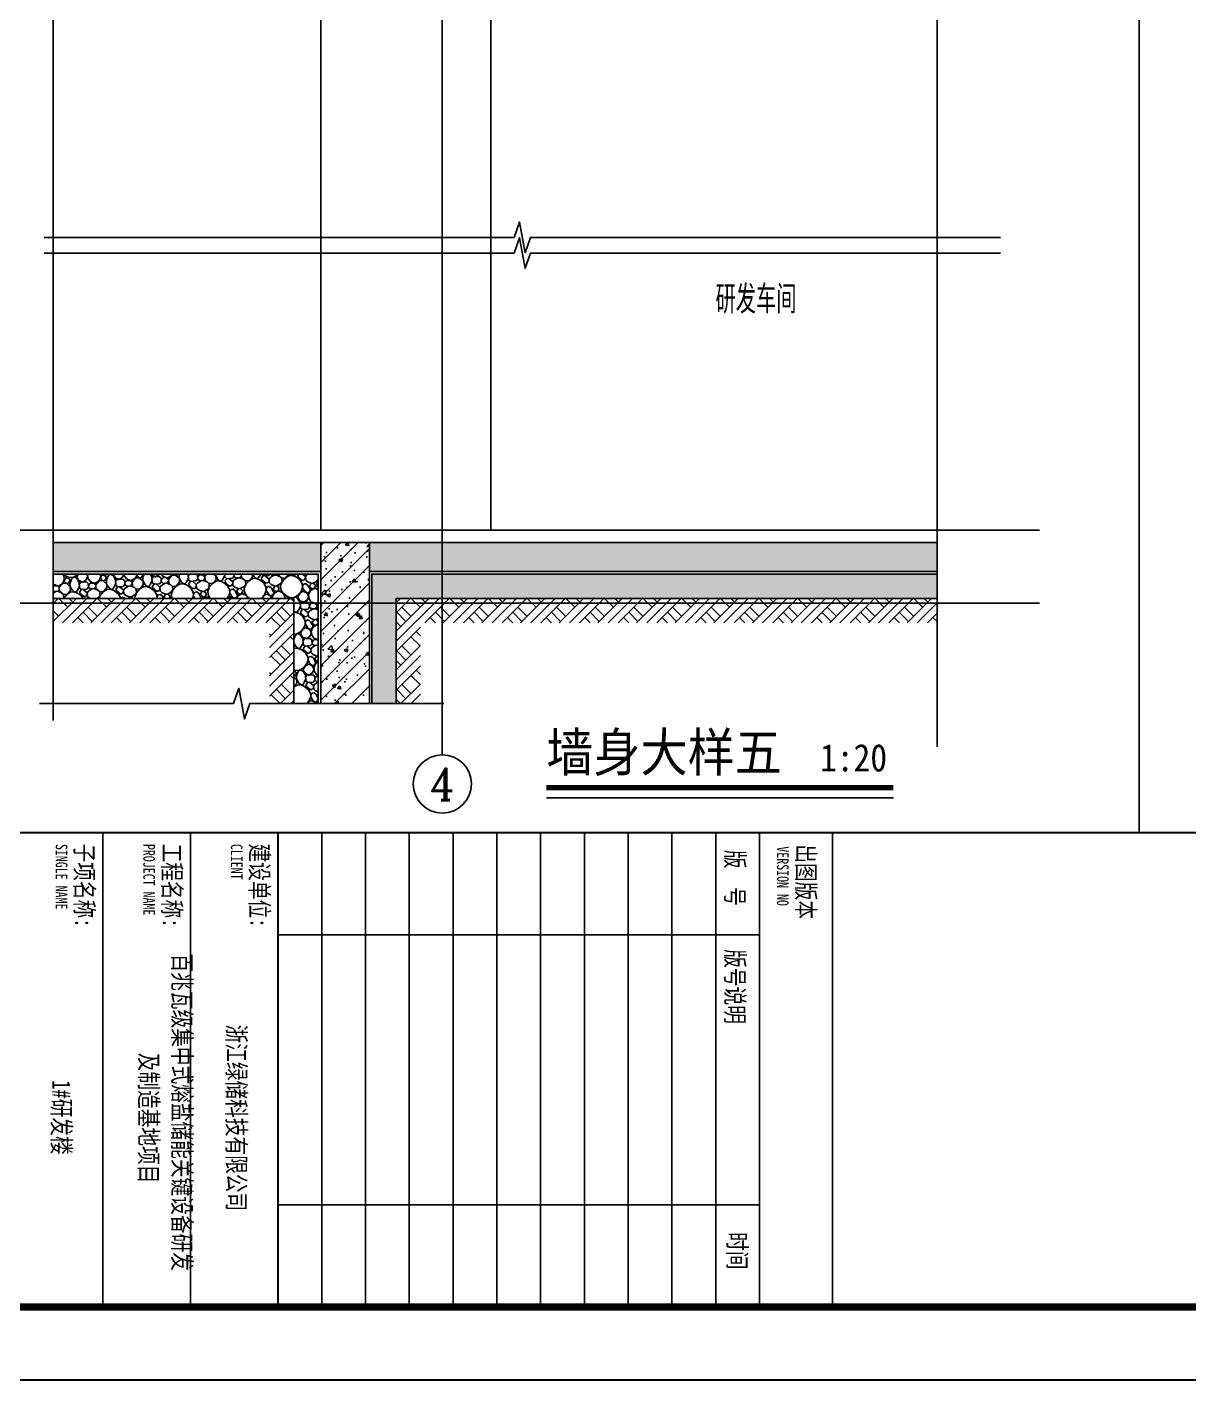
# Model space of a CAD drawing. Extents: x 1738711 to 2346805, y 1189731 to 2516152.
# Drawn here: x 1937421 to 1942199, y 1218398 to 1223963 of the extents above; entities that cross this region are included whole.
import ezdxf
from ezdxf.enums import TextEntityAlignment as Align

# ---------------------------------------------------------------- set-up
doc = ezdxf.new("R2010")
doc.units = 0
doc.header["$LTSCALE"] = 1000
doc.header["$MEASUREMENT"] = 0
doc.linetypes.add('S & C -P1$0$DASHED', pattern=[0.75, 0.5, -0.25])
for name, color, linetype in [('AR-TEXT', 7, 'Continuous'), ('AXIS', 3, 'Continuous'), ('AXIS_TEXT', 7, 'Continuous'), ('DIM_SYMB', 3, 'Continuous'), ('DOTE', 1, 'Continuous'), ('PUB_HATCH', 8, 'Continuous'), ('PUB_TEXT', 7, 'Continuous'), ('TK', 4, 'Continuous'), ('WALL', 40, 'Continuous'), ('切线', 35, 'Continuous'), ('看线', 8, 'Continuous')]:
    doc.layers.add(name, color=color, linetype=linetype)
doc.layers.add('可见细线', color=142, linetype='Continuous', lineweight=9)
doc.styles.add('_TCH_AXIS', font='COMPLEX', dxfattribs={"bigfont": 'GBCBIG'})
doc.styles.add('COMPLEX', font='COMPLEX')
doc.styles.get("Standard").update_dxf_attribs({"font": 'gbenor.shx', "bigfont": 'gbcbig.shx'})
doc.styles.add('宋体', font='SIMSUN.TTF', dxfattribs={"width": 0.75})
doc.styles.add('黑体', font='simhei_0.ttf', dxfattribs={"width": 0.9})

# ---------------------------------------------------------------- blocks, each defined once
blk = doc.blocks.new('hjashrtahreahe')
at = {"layer": 'TK', "color": 7}
for p, q in [((78001, 23200), (78001, 16600)), ((81701, 23200), (81701, 16600))]:
    blk.add_line(p, q, dxfattribs=at)
at = {"layer": 'TK', "color": 7, "const_width": 25}
for points in [[(0, 59400), (84100, 59400), (84100, 0), (0, 0)], [(76600, 24200), (83100, 24200), (83100, 16600), (76600, 16600)], [(76600, 16600), (83100, 16600), (83100, 11800), (76600, 11800)]]:
    blk.add_lwpolyline(points, close=True, dxfattribs=at)
at = {"layer": 'TK', "color": 3, "const_width": 100}
blk.add_lwpolyline([(2500, 1000), (2500, 58400), (83100, 58400), (83100, 1000)], close=True, dxfattribs=at)
at = {"layer": 'TK', "color": 7, "const_width": 25}
for points in [[(76600, 58400), (76600, 1000)], [(76600, 16600), (83100, 16600)], [(76600, 15400), (83100, 15400)], [(76600, 14200), (83100, 14200)]]:
    blk.add_lwpolyline(points, dxfattribs=at)
at = {"layer": 'TK', "color": 7}
for points in [[(76600, 23200), (83100, 23200)], [(76600, 22600), (83100, 22600)], [(76600, 22000), (83100, 22000)], [(76600, 21400), (83100, 21400)], [(76600, 20800), (83100, 20800)], [(76600, 20200), (83100, 20200)], [(76600, 19600), (83100, 19600)], [(76600, 19000), (83100, 19000)], [(76600, 18400), (83100, 18400)], [(76600, 17800), (83100, 17800)], [(76600, 17200), (83100, 17200)]]:
    blk.add_lwpolyline(points, dxfattribs=at)
at = {"layer": 'TK', "color": 7, "style": '宋体', "width": 0.75}
for s, height, p in [('出图版本', 250, (76761, 23712)), ('VERSION NO', 160, (76788, 23439)), ('版  号', 250, (76837, 22739)), ('版号说明', 250, (78198, 22739)), ('时间', 250, (82075, 22769)), ('建设单位:', 250, (76751, 16222)), ('CLIENT', 160, (76755, 15954)), ('工程名称:', 250, (76751, 15022)), ('PROJECT NAME', 160, (76755, 14754)), ('子项名称:', 250, (76751, 13822)), ('SINGLE NAME', 160, (76755, 13554))]:
    blk.add_text(s, height=height, dxfattribs=at).set_placement(p)
at = {"layer": 'TK', "style": '宋体', "width": 0.75}
for tag, height, p in [('项目负责人', 350, (6003, 57089)), ('专业负责人', 350, (6003, 56224)), ('设计人', 350, (6003, 55419)), ('版号1', 250, (77304, 22193)), ('时间1', 250, (82405, 22193)), ('版号2', 250, (77304, 21593)), ('时间2', 250, (82405, 21593)), ('版号3', 250, (77304, 20993)), ('时间3', 250, (82405, 20993)), ('建筑会签', 0.0001, (78978, 2403)), ('电气会签', 0.0001, (82128, 2403)), ('结构会签', 0.0001, (78978, 1803)), ('暖通会签', 0.0001, (82128, 1803)), ('给排水会签', 0.0001, (78978, 1250)), ('智能化会签', 0.0001, (82128, 1250))]:
    blk.add_attdef(tag, text='', height=height, dxfattribs=at).set_placement(p, align=Align.CENTER)
for tag, p in [('合作设计单位', (80816, 48986)), ('版号说明1', (79854, 22318)), ('版号说明2', (79854, 21718)), ('版号说明3', (79854, 21118)), ('浙江绿储科技有限公司', (80545, 16036)), ('百兆瓦级集中式熔盐储能关键', (80545, 14953)), ('设备研发及制造基地项目', (80545, 14603)), ('1#研发楼', (80545, 13636)), ('图名', (80545, 12436)), ('工程编号', (78978, 11461)), ('子项编号', (82128, 11461)), ('建筑', (78978, 10711)), ('图号', (82128, 10711)), ('施工图', (78978, 9961)), ('2023.03', (82128, 9961)), ('审定', (79353, 8461)), ('审核', (79353, 7711)), ('工程负责', (79353, 6961)), ('专业负责', (79353, 6211)), ('设计', (79353, 5461)), ('制图', (79353, 4711)), ('校对', (79353, 3961))]:
    blk.add_attdef(tag, text='', height=250, dxfattribs=at).set_placement(p, align=Align.MIDDLE_CENTER)
blk = doc.blocks.new('_AXISO')
blk.add_circle((0, 0), 0.5)
at = {"layer": 'AXIS_TEXT', "style": 'COMPLEX', "width": 1.041667}
blk.add_attdef('A', text='', height=0.56, dxfattribs=at).set_placement((-0.25, -0.28), (0.25, -0.28), align=Align.FIT)

msp = doc.modelspace()

# ---------------------------------------------------------------- hatches: boundary and pattern name
at = {"layer": 'PUB_HATCH'}
h = msp.add_hatch(dxfattribs=at)
h.set_pattern_fill('钢筋混凝土', color=256, scale=20, style=0)
h.set_pattern_definition([(45, (1938405.3, 1221766.823), (-35.3553, 35.3553), []), (50, (1938405.3, 1221766.82), (143.452, -12.5504), [15, -165]), (355, (1938405.3, 1221766.82), (-27.75, 150.4384), [12, -132]), (100.4514, (1938417.25, 1221765.78), (115.702, 137.888), [12.748, -140.2284]), (46.184, (1938405.3, 1221806.82), (213.448, -33.104), [22.5, -247.5]), (96.636, (1938423.08, 1221804.06), (186.933, 194.824), [19.122, -210.343]), (351.184, (1938405.3, 1221806.82), (186.932, 194.824), [18, -198]), (21, (1938425.3, 1221796.82), (119.3814, -80.524), [15, -165]), (326, (1938425.3, 1221796.82), (48.663, 145.03), [12, -132]), (71.4514, (1938435.25, 1221790.11), (168.0445, 64.506), [12.748, -140.2284]), (37.5, (1938405.3, 1221766.823), (2.432, 66.5788), [0, -130.4, 0, -134, 0, -132.5]), (7.5, (1938405.3, 1221766.82), (52.6139, 78.8823), [0, -76.4, 0, -127.4, 0, -50.5]), (327.5, (1938360.7, 1221766.823), (106.7645, -4.511), [0, -50, 0, -156, 0, -207]), (317.5, (1938340.7, 1221766.82), (116.6372, 20.021), [0, -65, 0, -103.6, 0, -147])])
h.paths.add_polyline_path([(1938628.8, 1221844.4), (1937528.8, 1221844.4), (1937528.8, 1221724.4), (1938628.8, 1221724.4)])
h.paths.add_polyline_path([(1938828.8, 1221844.4), (1941163.2, 1221844.4), (1941163.2, 1221724.4), (1938828.8, 1221724.4)])
h = msp.add_hatch(dxfattribs=at)
h.set_pattern_fill('钢筋混凝土', color=256, scale=20, style=0)
h.set_pattern_definition([(45, (-245620.165, -150941.136), (-35.3553391, 35.3553391), []), (50, (-245620.17, -150941.14), (143.4520365, -12.550427), [15, -165]), (355, (-245620.17, -150941.14), (-27.750267, 150.438427), [12, -132]), (100.4514, (-245608.21, -150942.18), (115.701876, 137.8879084), [12.748038, -140.228422]), (46.1842, (-245620.17, -150901.14), (213.44821, -33.103803), [22.5, -247.5]), (96.6356, (-245602.38, -150903.9), (186.932541, 194.823574), [19.122058, -210.3426]), (351.1842, (-245620.17, -150901.14), (186.932389, 194.82372), [18, -198]), (21, (-245600.17, -150911.14), (119.3814104, -80.523778), [15, -165]), (326, (-245600.17, -150911.14), (48.663066, 145.030009), [12, -132]), (71.4514, (-245590.22, -150917.85), (168.044526, 64.506099), [12.748038, -140.228422]), (37.5, (-245620.165, -150941.136), (2.4319711, 66.5787708), [0, -130.4, 0, -134, 0, -132.5]), (7.5, (-245620.165, -150941.14), (52.6139075, 78.8823424), [0, -76.4, 0, -127.4, 0, -50.5]), (327.5, (-245664.765, -150941.136), (106.7644872, -4.5109743), [0, -50, 0, -156, 0, -207]), (317.5, (-245684.77, -150941.14), (116.637234, 20.0209965), [0, -65, 0, -103.6, 0, -147])])
h.paths.add_polyline_path([(1938828.8, 1221844.4), (1938628.8, 1221844.4), (1938628.8, 1221182), (1938828.8, 1221182)])
h = msp.add_hatch(dxfattribs=at)
h.set_pattern_fill('卵石砌体,_O', color=256, scale=20, angle=355.7371)
h.set_pattern_definition([(184.26292, (4122973.01, -150948.94), (-11.150005, 149.585017), [7.5, -22.5, 7.5, -112.5]), (184.26292, (4122934.5, -150936.77), (-11.150005, 149.585017), [7.5, -142.5]), (184.26292, (4123008.18, -150916.24), (-11.150005, 149.585017), [15, -135]), (184.26292, (4123045.02, -150905.97), (-11.150005, 149.585017), [22.5, -127.5]), (184.26292, (4122969.67, -150904.07), (-11.150005, 149.585017), [15, -15, 22.5, -97.5]), (184.26292, (4122975.47, -150881.07), (-11.150005, 149.585017), [22.5, -127.5]), (184.26292, (4123012.31, -150870.8), (-11.150005, 149.585017), [22.5, -52.5, 22.5, -52.5]), (184.26292, (4123040.56, -150846.14), (-11.150005, 149.585017), [22.5, -7.5, 7.5, -112.5]), (184.26292, (4122942.21, -150838.43), (-11.150005, 149.585017), [7.5, -142.5]), (184.26292, (4122971.01, -150821.24), (-11.150005, 149.585017), [15, -135]), (94.26292, (4123067.68, -150806.51), (149.585017, 11.150005), [15, -135]), (94.26292, (4123060.53, -150912.33), (149.585017, 11.150005), [7.5, -15, 22.5, -105]), (94.26292, (4123022.02, -150900.16), (149.585017, 11.150005), [30, -7.5, 7.5, -105]), (94.26292, (4122996.8, -150864.44), (149.585017, 11.150005), [22.5, -127.5]), (94.26292, (4122994.33, -150932.31), (149.585017, 11.150005), [15, -135]), (94.26292, (4122977.93, -150813.2), (149.585017, 11.150005), [15, -135]), (94.26292, (4122977.14, -150903.51), (149.585017, 11.150005), [15, -75, 7.5, -52.5]), (94.26292, (4122949.13, -150830.39), (149.585017, 11.150005), [7.5, -7.5, 7.5, -127.5]), (94.26292, (4122946.67, -150898.26), (149.585017, 11.150005), [15, -22.5, 15, -97.5]), (94.26292, (4122941.98, -150936.21), (149.585017, 11.150005), [15, -135]), (139.2629203, (4123069.13, -150926.74), (-11.1500054, 149.585017), [21.21315, -42.426404, 31.8198, -116.672678]), (139.2629203, (4123076.6, -150926.18), (-11.1500054, 149.585017), [21.213203, -190.91883]), (139.2629203, (4122993.22, -150917.35), (-11.1500054, 149.585017), [21.213203, -190.91883]), (139.2629203, (4123002.6, -150841.44), (-11.1500054, 149.585017), [21.213203, -190.91883]), (139.2629203, (4122940.86, -150921.25), (-11.1500054, 149.585017), [21.213203, -190.91883]), (139.2629203, (4123066.9, -150896.82), (-11.1500054, 149.585017), [10.606602, -201.52542]), (139.2629203, (4123048.59, -150853.06), (-11.1500054, 149.585017), [10.606602, -201.52542]), (139.2629203, (4123037.54, -150906.53), (-11.1500054, 149.585017), [10.606602, -201.52542]), (139.2629203, (4123018.67, -150855.29), (-11.1500054, 149.585017), [10.606602, -201.52542]), (139.2629203, (4122976.03, -150888.55), (-11.1500054, 149.585017), [10.606602, -201.52542]), (139.2629203, (4122969.9, -150806.28), (-11.1500054, 149.585017), [10.606602, -201.52542]), (139.2629203, (4122956.05, -150822.35), (-11.1500054, 149.585017), [10.606602, -201.52542]), (139.2629203, (4122954.71, -150905.18), (-11.1500054, 149.585017), [10.606602, -201.52542]), (139.2629203, (4122950.01, -150943.13), (-11.1500054, 149.585017), [10.606602, -201.52542]), (139.2629203, (4122945.55, -150883.3), (-11.1500054, 149.585017), [10.606602, -201.52542]), (139.2629203, (4122939.98, -150808.51), (-11.1500054, 149.585017), [10.606602, -201.52542]), (139.2629203, (4122934.73, -150838.98), (-11.1500054, 149.585017), [10.606602, -201.52542]), (49.2629203, (4122963.53, -150821.79), (149.585017, 11.1500054), [10.606602, -201.52542]), (49.2629203, (4122947.46, -150807.95), (149.585017, 11.1500054), [10.606602, -201.52542]), (49.2629203, (4122942.21, -150838.43), (149.585017, 11.1500054), [10.606602, -201.52542]), (49.2629203, (4122917.54, -150810.18), (149.585017, 11.1500054), [10.606602, -201.52542]), (49.2629203, (4122996.24, -150856.96), (149.585017, 11.1500054), [10.606602, -201.52542]), (49.2629203, (4123012.31, -150870.8), (149.585017, 11.1500054), [10.606602, -201.52542]), (49.2629203, (4123059.97, -150904.86), (149.585017, 11.1500054), [10.606602, -201.52542]), (49.2629203, (4123045.02, -150905.97), (149.585017, 11.1500054), [10.606602, -201.52542]), (49.2629203, (4123026.15, -150854.73), (149.585017, 11.1500054), [10.606602, -201.52542]), (49.2629203, (4123057.74, -150874.94), (149.585017, 11.1500054), [10.606602, -201.52542]), (49.2629203, (4122969.67, -150904.07), (149.585017, 11.1500054), [10.606602, -201.52542]), (49.2629203, (4122946.11, -150890.78), (149.585017, 11.1500054), [10.606602, -201.52542]), (49.2629203, (4122940.86, -150921.25), (149.585017, 11.1500054), [10.606602, -201.52542]), (49.2629203, (4122939.75, -150906.3), (149.585017, 11.1500054), [10.606602, -201.52542]), (49.2629203, (4122934.5, -150936.77), (149.585017, 11.1500054), [10.606602, -201.52542]), (49.2629203, (4123047.48, -150838.1), (149.585017, 11.1500054), [21.213203, -190.91883]), (49.2629203, (4122976.03, -150888.55), (149.585017, 11.1500054), [21.213203, -190.91883]), (49.2629203, (4122987.41, -150940.35), (149.585017, 11.1500054), [53.033008, -159.099024]), (157.697869, (4123072.145, -150866.344), (-149.5850167, -11.1500042), [16.77, -318.64018]), (157.697869, (4123053.05, -150912.89), (-149.5850167, -11.1500042), [16.77, -318.64018]), (157.697869, (4123018.12, -150847.81), (-149.5850167, -11.1500042), [16.77, -318.64018]), (157.697869, (4122965.53, -150949.5), (-149.5850167, -11.1500042), [16.77, -318.64018]), (157.697869, (4122985.18, -150910.43), (-149.5850167, -11.1500042), [16.77, -318.64018]), (157.697869, (4122967.99, -150881.63), (-149.5850167, -11.1500042), [16.77, -318.64018]), (157.697869, (4122986.53, -150827.6), (-149.5850167, -11.1500042), [16.77, -318.64018]), (157.697869, (4122934.73, -150838.98), (-149.5850167, -11.1500042), [16.77, -318.64018]), (120.8279715, (4123057.186, -150867.46), (-11.1500056, 149.5850171), [16.77, -318.64018]), (120.8279715, (4123056.63, -150859.98), (-11.1500056, 149.5850171), [16.77, -318.64018]), (120.8279715, (4122995.12, -150842), (-11.1500056, 149.5850171), [33.54, -301.87018]), (120.8279715, (4122943.325, -150853.384), (-11.1500056, 149.5850171), [16.77, -318.64018]), (120.8279715, (4122952.48, -150875.264), (-11.1500056, 149.5850171), [16.77, -318.64018]), (120.8279715, (4123029.5, -150899.606), (-11.1500056, 149.5850171), [16.77, -318.64018]), (120.8279715, (4122948.574, -150822.91), (-11.1500056, 149.5850171), [16.77, -318.64018]), (120.8279715, (4122926.694, -150832.06), (-11.1500056, 149.5850171), [16.77, -318.64018]), (67.697869, (4123061.32, -150822.026), (-11.1500042, 149.5850167), [16.77, -318.64018]), (67.697869, (4122987.97, -150947.826), (-11.1500042, 149.5850167), [16.77, -318.64018]), (67.697869, (4123048.034, -150845.58), (-11.1500042, 149.5850167), [16.77, -318.64018]), (67.697869, (4122936.96, -150868.9), (-11.1500042, 149.5850167), [16.77, -318.64018]), (67.697869, (4122989.87, -150872.476), (-11.1500042, 149.5850167), [16.77, -318.64018]), (67.697869, (4122942.77, -150845.904), (-11.1500042, 149.5850167), [16.77, -318.64018]), (67.697869, (4123019.79, -150870.246), (-11.1500042, 149.5850167), [16.77, -318.64018]), (67.697869, (4123051.94, -150897.933), (-11.1500042, 149.5850167), [16.77, -318.64018]), (30.8279715, (4123054.4, -150830.06), (149.5850171, 11.1500056), [16.77, -318.64018]), (30.8279715, (4123008.176, -150916.24), (149.5850171, 11.1500056), [16.77, -318.64018]), (30.8279715, (4123033.076, -150846.694), (149.5850171, 11.1500056), [16.77, -318.64018]), (30.8279715, (4122947.785, -150913.22), (149.5850171, 11.1500056), [16.77, -318.64018]), (30.8279715, (4122973.01, -150948.94), (149.5850171, 11.1500056), [16.77, -318.64018]), (30.8279715, (4122949.13, -150830.39), (149.5850171, 11.1500056), [16.77, -318.64018]), (30.8279715, (4122975.47, -150881.07), (149.5850171, 11.1500056), [16.77, -318.64018]), (30.8279715, (4123054.4, -150830.06), (149.5850171, 11.1500056), [16.77, -318.64018]), (30.8279715, (4122922.56, -150877.494), (149.5850171, 11.1500056), [16.77, -318.64018]), (300.8279715, (4123069.125, -150926.735), (11.1500056, -149.5850171), [16.77, -318.64018])])
h.paths.add_polyline_path([(1937528.8, 1221714.4), (1937528.8, 1221614.4), (1938518.8, 1221614.4), (1938518.8, 1221182), (1938618.8, 1221182), (1938618.8, 1221714.4)])
h = msp.add_hatch(dxfattribs=at)
h.set_pattern_fill('卵石砌体,_O', color=256, scale=20, angle=355.7371)
h.set_pattern_definition([(355.73708, (-245515.46, -150948.94), (11.150005, 149.585017), [7.5, -22.5, 7.5, -112.5]), (355.73708, (-245476.94, -150936.77), (11.150005, 149.585017), [7.5, -142.5]), (355.73708, (-245550.62, -150916.24), (11.150005, 149.585017), [15, -135]), (355.73708, (-245587.46, -150905.97), (11.150005, 149.585017), [22.5, -127.5]), (355.73708, (-245512.11, -150904.07), (11.150005, 149.585017), [15, -15, 22.5, -97.5]), (355.73708, (-245517.92, -150881.07), (11.150005, 149.585017), [22.5, -127.5]), (355.73708, (-245554.76, -150870.8), (11.150005, 149.585017), [22.5, -52.5, 22.5, -52.5]), (355.73708, (-245583, -150846.14), (11.150005, 149.585017), [22.5, -7.5, 7.5, -112.5]), (355.73708, (-245484.66, -150838.43), (11.150005, 149.585017), [7.5, -142.5]), (355.73708, (-245513.46, -150821.24), (11.150005, 149.585017), [15, -135]), (85.73708, (-245610.13, -150806.51), (-149.585017, 11.150005), [15, -135]), (85.73708, (-245602.98, -150912.33), (-149.585017, 11.150005), [7.5, -15, 22.5, -105]), (85.73708, (-245564.47, -150900.16), (-149.585017, 11.150005), [30, -7.5, 7.5, -105]), (85.73708, (-245539.24, -150864.44), (-149.585017, 11.150005), [22.5, -127.5]), (85.73708, (-245536.78, -150932.31), (-149.585017, 11.150005), [15, -135]), (85.73708, (-245520.38, -150813.2), (-149.585017, 11.150005), [15, -135]), (85.73708, (-245519.59, -150903.51), (-149.585017, 11.150005), [15, -75, 7.5, -52.5]), (85.73708, (-245491.58, -150830.39), (-149.585017, 11.150005), [7.5, -7.5, 7.5, -127.5]), (85.73708, (-245489.12, -150898.26), (-149.585017, 11.150005), [15, -22.5, 15, -97.5]), (85.73708, (-245484.42, -150936.21), (-149.585017, 11.150005), [15, -135]), (40.7370797, (-245611.57, -150926.74), (11.1500054, 149.585017), [21.21315, -42.426404, 31.8198, -116.672678]), (40.7370797, (-245619.05, -150926.18), (11.1500054, 149.585017), [21.213203, -190.91883]), (40.7370797, (-245535.66, -150917.35), (11.1500054, 149.585017), [21.213203, -190.91883]), (40.7370797, (-245545.05, -150841.44), (11.1500054, 149.585017), [21.213203, -190.91883]), (40.7370797, (-245483.31, -150921.25), (11.1500054, 149.585017), [21.213203, -190.91883]), (40.7370797, (-245609.34, -150896.82), (11.1500054, 149.585017), [10.606602, -201.52542]), (40.7370797, (-245591.04, -150853.06), (11.1500054, 149.585017), [10.606602, -201.52542]), (40.7370797, (-245579.98, -150906.53), (11.1500054, 149.585017), [10.606602, -201.52542]), (40.7370797, (-245561.12, -150855.29), (11.1500054, 149.585017), [10.606602, -201.52542]), (40.7370797, (-245518.48, -150888.55), (11.1500054, 149.585017), [10.606602, -201.52542]), (40.7370797, (-245512.34, -150806.28), (11.1500054, 149.585017), [10.606602, -201.52542]), (40.7370797, (-245498.5, -150822.35), (11.1500054, 149.585017), [10.606602, -201.52542]), (40.7370797, (-245497.15, -150905.18), (11.1500054, 149.585017), [10.606602, -201.52542]), (40.7370797, (-245492.46, -150943.13), (11.1500054, 149.585017), [10.606602, -201.52542]), (40.7370797, (-245488, -150883.3), (11.1500054, 149.585017), [10.606602, -201.52542]), (40.7370797, (-245482.43, -150808.51), (11.1500054, 149.585017), [10.606602, -201.52542]), (40.7370797, (-245477.18, -150838.98), (11.1500054, 149.585017), [10.606602, -201.52542]), (130.7370797, (-245505.98, -150821.79), (-149.585017, 11.1500054), [10.606602, -201.52542]), (130.7370797, (-245489.9, -150807.95), (-149.585017, 11.1500054), [10.606602, -201.52542]), (130.7370797, (-245484.66, -150838.43), (-149.585017, 11.1500054), [10.606602, -201.52542]), (130.7370797, (-245459.99, -150810.18), (-149.585017, 11.1500054), [10.606602, -201.52542]), (130.7370797, (-245538.68, -150856.96), (-149.585017, 11.1500054), [10.606602, -201.52542]), (130.7370797, (-245554.76, -150870.8), (-149.585017, 11.1500054), [10.606602, -201.52542]), (130.7370797, (-245602.42, -150904.86), (-149.585017, 11.1500054), [10.606602, -201.52542]), (130.7370797, (-245587.46, -150905.97), (-149.585017, 11.1500054), [10.606602, -201.52542]), (130.7370797, (-245568.6, -150854.73), (-149.585017, 11.1500054), [10.606602, -201.52542]), (130.7370797, (-245600.19, -150874.94), (-149.585017, 11.1500054), [10.606602, -201.52542]), (130.7370797, (-245512.11, -150904.07), (-149.585017, 11.1500054), [10.606602, -201.52542]), (130.7370797, (-245488.56, -150890.78), (-149.585017, 11.1500054), [10.606602, -201.52542]), (130.7370797, (-245483.31, -150921.25), (-149.585017, 11.1500054), [10.606602, -201.52542]), (130.7370797, (-245482.19, -150906.3), (-149.585017, 11.1500054), [10.606602, -201.52542]), (130.7370797, (-245476.94, -150936.77), (-149.585017, 11.1500054), [10.606602, -201.52542]), (130.7370797, (-245589.92, -150838.1), (-149.585017, 11.1500054), [21.213203, -190.91883]), (130.7370797, (-245518.48, -150888.55), (-149.585017, 11.1500054), [21.213203, -190.91883]), (130.7370797, (-245529.86, -150940.35), (-149.585017, 11.1500054), [53.033008, -159.099024]), (22.302131, (-245614.59, -150866.344), (149.5850167, -11.1500042), [16.77, -318.64018]), (22.302131, (-245595.5, -150912.89), (149.5850167, -11.1500042), [16.77, -318.64018]), (22.302131, (-245560.56, -150847.81), (149.5850167, -11.1500042), [16.77, -318.64018]), (22.302131, (-245507.977, -150949.5), (149.5850167, -11.1500042), [16.77, -318.64018]), (22.302131, (-245527.63, -150910.43), (149.5850167, -11.1500042), [16.77, -318.64018]), (22.302131, (-245510.44, -150881.63), (149.5850167, -11.1500042), [16.77, -318.64018]), (22.302131, (-245528.974, -150827.6), (149.5850167, -11.1500042), [16.77, -318.64018]), (22.302131, (-245477.176, -150838.98), (149.5850167, -11.1500042), [16.77, -318.64018]), (59.1720285, (-245599.63, -150867.46), (11.1500056, 149.5850171), [16.77, -318.64018]), (59.1720285, (-245599.074, -150859.98), (11.1500056, 149.5850171), [16.77, -318.64018]), (59.1720285, (-245537.57, -150842), (11.1500056, 149.5850171), [33.54, -301.87018]), (59.1720285, (-245485.77, -150853.384), (11.1500056, 149.5850171), [16.77, -318.64018]), (59.1720285, (-245494.92, -150875.264), (11.1500056, 149.5850171), [16.77, -318.64018]), (59.1720285, (-245571.945, -150899.606), (11.1500056, 149.5850171), [16.77, -318.64018]), (59.1720285, (-245491.02, -150822.91), (11.1500056, 149.5850171), [16.77, -318.64018]), (59.1720285, (-245469.14, -150832.06), (11.1500056, 149.5850171), [16.77, -318.64018]), (112.302131, (-245603.766, -150822.026), (11.1500042, 149.5850167), [16.77, -318.64018]), (112.302131, (-245530.414, -150947.826), (11.1500042, 149.5850167), [16.77, -318.64018]), (112.302131, (-245590.48, -150845.58), (11.1500042, 149.5850167), [16.77, -318.64018]), (112.302131, (-245479.406, -150868.9), (11.1500042, 149.5850167), [16.77, -318.64018]), (112.302131, (-245532.32, -150872.476), (11.1500042, 149.5850167), [16.77, -318.64018]), (112.302131, (-245485.21, -150845.904), (11.1500042, 149.5850167), [16.77, -318.64018]), (112.302131, (-245562.236, -150870.246), (11.1500042, 149.5850167), [16.77, -318.64018]), (112.302131, (-245594.38, -150897.933), (11.1500042, 149.5850167), [16.77, -318.64018]), (149.1720285, (-245596.844, -150830.06), (-149.5850171, 11.1500056), [16.77, -318.64018]), (149.1720285, (-245550.62, -150916.24), (-149.5850171, 11.1500056), [16.77, -318.64018]), (149.1720285, (-245575.52, -150846.694), (-149.5850171, 11.1500056), [16.77, -318.64018]), (149.1720285, (-245490.23, -150913.22), (-149.5850171, 11.1500056), [16.77, -318.64018]), (149.1720285, (-245515.456, -150948.94), (-149.5850171, 11.1500056), [16.77, -318.64018]), (149.1720285, (-245491.58, -150830.39), (-149.5850171, 11.1500056), [16.77, -318.64018]), (149.1720285, (-245517.92, -150881.07), (-149.5850171, 11.1500056), [16.77, -318.64018]), (149.1720285, (-245596.844, -150830.06), (-149.5850171, 11.1500056), [16.77, -318.64018]), (149.1720285, (-245465.005, -150877.494), (-149.5850171, 11.1500056), [16.77, -318.64018]), (239.1720285, (-245611.57, -150926.735), (-11.1500056, -149.5850171), [16.77, -318.64018])])
h.paths.add_polyline_path([(1941163.2, 1221614.4), (1941163.2, 1221714.4), (1938838.8, 1221714.4), (1938838.8, 1221182), (1938938.8, 1221182), (1938938.8, 1221614.4)])
at = {"layer": '看线'}
h = msp.add_hatch(dxfattribs=at)
h.set_pattern_fill('夯实土壤', color=256, scale=20, style=0)
h.set_pattern_definition([(45, (-298388.72, -150941.14), (-79.478802, 79.478802), []), (45, (-298346.72, -150941.14), (-79.478802, 79.478802), []), (45, (-298304.72, -150941.14), (-79.478802, 79.478802), []), (135, (-298388.72, -150941.14), (-79.478802, -79.478802), [53, -59.4]), (135, (-298367.72, -150920.14), (-79.478802, -79.478802), [53, -59.4]), (135, (-298346.72, -150899.14), (-79.478802, -79.478802), [53, -59.4])])
h.paths.add_polyline_path([(1937528.8, 1221614.4), (1937528.8, 1221514.4), (1938418.8, 1221514.4), (1938418.8, 1221182), (1938518.8, 1221182), (1938518.8, 1221614.4)])
h = msp.add_hatch(dxfattribs=at)
h.set_pattern_fill('夯实土壤', color=256, scale=20, style=0)
h.set_pattern_definition([(45, (-245596.57, -150941.14), (-79.478802, 79.478802), []), (45, (-245554.57, -150941.14), (-79.478802, 79.478802), []), (45, (-245512.57, -150941.14), (-79.478802, 79.478802), []), (135, (-245596.57, -150941.14), (-79.478802, -79.478802), [53, -59.4]), (135, (-245575.57, -150920.14), (-79.478802, -79.478802), [53, -59.4]), (135, (-245554.57, -150899.14), (-79.478802, -79.478802), [53, -59.4])])
h.paths.add_polyline_path([(1941163.2, 1221614.4), (1938938.8, 1221614.4), (1938938.8, 1221182), (1939038.8, 1221182), (1939038.8, 1221514.4), (1941163.2, 1221514.4)])

# ---------------------------------------------------------------- linework, layer by layer
at = {"layer": 'AXIS'}
msp.add_line((1939128.8, 1221271.6), (1939128.8, 1220971.6), dxfattribs=at)
at = {"layer": 'DIM_SYMB'}
for points in [[(1941163.2, 1221004.5), (1941163.2, 1231807.9), (1941100.2, 1231830.8), (1941226.2, 1231853), (1941163.2, 1231875.4), (1941163.2, 1242678.8)], [(1937528.8, 1221112.3), (1937528.8, 1224728.7), (1937465.8, 1224751.7), (1937591.8, 1224773.9), (1937528.8, 1224796.2), (1937528.8, 1228412.7)], [(1937491.3, 1223097.8), (1939423.6, 1223097.8), (1939446.6, 1223160.8), (1939468.8, 1223034.8), (1939491.1, 1223097.8), (1941423.5, 1223097.8)], [(1937491.3, 1223033.9), (1939423.6, 1223033.9), (1939446.6, 1223096.9), (1939468.8, 1222970.9), (1939491.1, 1223033.9), (1941423.5, 1223033.9)], [(1937471.8, 1221182), (1938269.7, 1221182), (1938292.6, 1221245), (1938314.8, 1221119), (1938337.2, 1221182), (1939135.1, 1221182)], [(1939556.6, 1220794.3), (1940983.5, 1220794.3)]]:
    msp.add_lwpolyline(points, dxfattribs=at)
at = {"layer": 'DIM_SYMB', "const_width": 21}
msp.add_lwpolyline([(1939556.6, 1220836.3), (1940983.5, 1220836.3)], dxfattribs=at)
at = {"layer": 'DOTE'}
for p, q in [((1939128.8, 1242716.7), (1939128.8, 1221032.3)), ((1935589.6, 1221894.4), (1941584.1, 1221894.4)), ((1935589.6, 1221594.4), (1941584.1, 1221594.4)), ((1935589.6, 1221594.4), (1941584.1, 1221594.4))]:
    msp.add_line(p, q, dxfattribs=at)
at = {"layer": 'WALL'}
for p, q in [((1941163.2, 1221844.4), (1937528.8, 1221844.4)), ((1938628.8, 1221844.4), (1938628.8, 1221182)), ((1938828.8, 1221844.4), (1938828.8, 1221182)), ((1938628.8, 1221724.4), (1937528.8, 1221724.4)), ((1941163.2, 1221724.4), (1938828.8, 1221724.4)), ((1941163.2, 1221724.4), (1938828.8, 1221724.4))]:
    msp.add_line(p, q, dxfattribs=at)
at = {"layer": '切线'}
msp.add_line((1941163.2, 1221894.4), (1937528.8, 1221894.4), dxfattribs=at)
for points in [[(1938618.8, 1221182), (1938618.8, 1221714.4), (1937528.8, 1221714.4)], [(1938838.8, 1221182), (1938838.8, 1221714.4), (1941163.2, 1221714.4)], [(1938518.8, 1221182), (1938518.8, 1221614.4), (1937528.8, 1221614.4)], [(1938938.8, 1221182), (1938938.8, 1221614.4), (1941163.2, 1221614.4)]]:
    msp.add_lwpolyline(points, dxfattribs=at)
at = {"layer": '可见细线', "color": 6, "linetype": 'S & C -P1$0$DASHED', "ltscale": 0.2, "const_width": 3}
for points in [[(1938628.8, 1221182), (1938628.8, 1221724.4), (1937528.8, 1221724.4)], [(1938828.8, 1221182), (1938828.8, 1221724.4), (1941163.2, 1221724.4)]]:
    msp.add_lwpolyline(points, dxfattribs=at)
at = {"layer": '看线'}
for p, q in [((1941994.6, 1242881.6), (1941994.6, 1220651.6)), ((1939328.8, 1224724.4), (1939328.8, 1221894.4)), ((1938628.8, 1224094.4), (1938628.8, 1221894.4))]:
    msp.add_line(p, q, dxfattribs=at)

# ---------------------------------------------------------------- block references
ref = msp.add_blockref('hjashrtahreahe', (1933473.1, 1243631.6), dxfattribs=dict(xscale=0.3, yscale=0.3, zscale=0.3, rotation=270))
ref.add_attrib('建设单位_001', '浙江绿储科技有限公司', (1938244.9, 1219862.7), dxfattribs={"layer": 'TK', "height": 75, "rotation": 270, "style": '宋体', "width": 0.75})
ref.add_attrib('工程名称_001', '百兆瓦级集中式熔盐储能关键设备研发', (1938021.2, 1220154.3), dxfattribs={"layer": 'TK', "height": 75, "rotation": 270, "style": '宋体', "width": 0.75})
ref.add_attrib('子项名称_001', '1#研发楼', (1937525.3, 1219634.2), dxfattribs={"layer": 'TK', "height": 75, "rotation": 270, "style": '宋体', "width": 0.75})
ref.add_attrib('工程名称_002', '及制造基地项目', (1937884.1, 1219746.8), dxfattribs={"layer": 'TK', "height": 75, "rotation": 270, "style": '宋体', "width": 0.75})
at = {"layer": 'AXIS'}
ref = msp.add_blockref('_AXISO', (1939128.8, 1220851.6), dxfattribs=dict(at, xscale=240, yscale=240, zscale=240))
ref.add_attrib('A', '4', dxfattribs={"layer": 'AXIS_TEXT', "ltscale": 0.5, "height": 133.6, "style": '_TCH_AXIS'}).set_placement((1939077.9, 1220784.7), (1939179.7, 1220784.7), align=Align.FIT)

# ---------------------------------------------------------------- texts
at = {"layer": 'AR-TEXT'}
msp.add_text('研发车间', height=115.74, dxfattribs=at).set_placement((1940252.1, 1222785.4))
at = {"layer": 'PUB_TEXT', "color": 7, "style": '黑体', "width": 0.9}
for s, height, p in [('墙身大样五', 157.72, (1939556.6, 1220903.1)), ('1:20', 112.66, (1940681.8, 1220903.1))]:
    msp.add_text(s, height=height, dxfattribs=at).set_placement(p)

doc.saveas('drawing.dxf')
